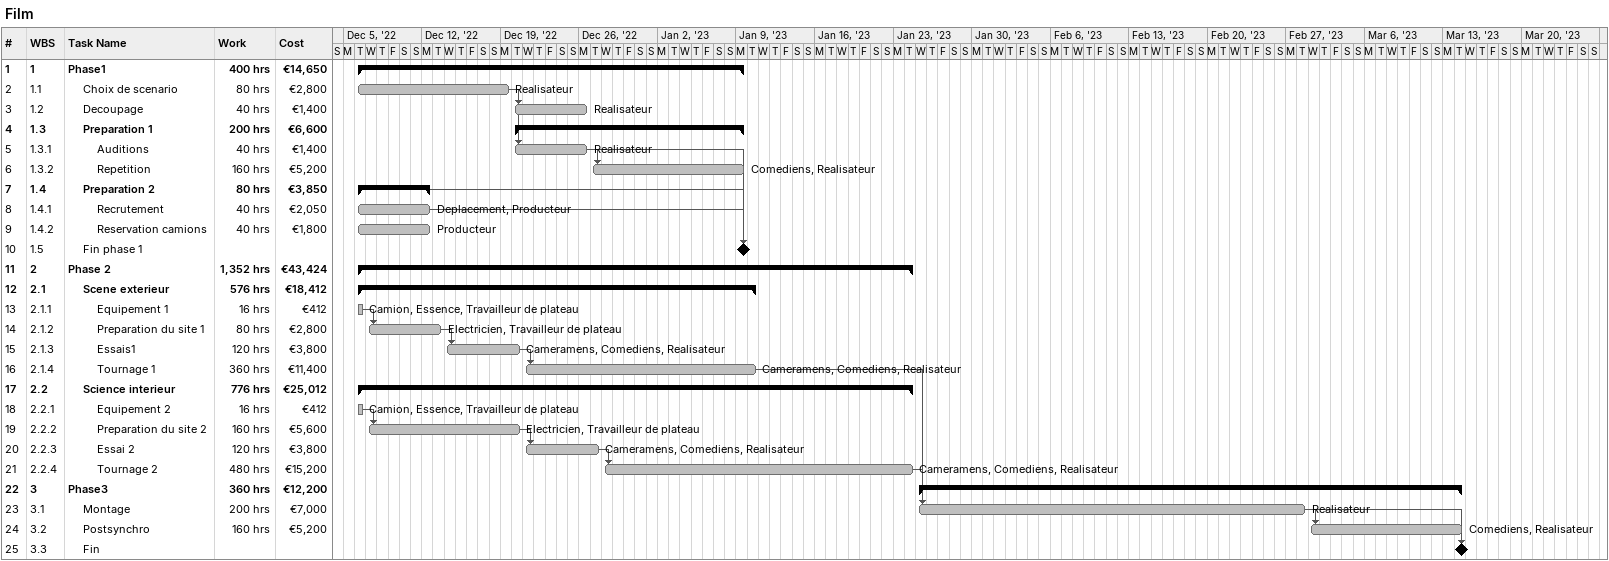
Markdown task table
Film

| ID | WBS | Task | Start | Finish | Predecessors | Resources | Work (h) | Cost (€) |
|---|---|---|---|---|---|---|---|---|
| 1 | 1 | **Phase1** | 2022-12-06 | 2023-01-09 |  |  | 400 | 14650 |
| 2 | 1.1 | Choix de scenario | 2022-12-06 | 2022-12-19 |  | Realisateur | 80 | 2800 |
| 3 | 1.2 | Decoupage | 2022-12-20 | 2022-12-26 | 2 | Realisateur | 40 | 1400 |
| 4 | 1.3 | **Preparation 1** | 2022-12-20 | 2023-01-09 |  |  | 200 | 6600 |
| 5 | 1.3.1 | Auditions | 2022-12-20 | 2022-12-26 | 2 | Realisateur | 40 | 1400 |
| 6 | 1.3.2 | Repetition | 2022-12-27 | 2023-01-09 | 5 | Comediens, Realisateur | 160 | 5200 |
| 7 | 1.4 | **Preparation 2** | 2022-12-06 | 2022-12-12 |  |  | 80 | 3850 |
| 8 | 1.4.1 | Recrutement | 2022-12-06 | 2022-12-12 |  | Deplacement, Producteur | 40 | 2050 |
| 9 | 1.4.2 | Reservation camions | 2022-12-06 | 2022-12-12 |  | Producteur | 40 | 1800 |
| 10 | 1.5 | Fin phase 1 (milestone) | 2023-01-09 | 2023-01-09 | 8, 7, 5 |  |  |  |
| 11 | 2 | **Phase 2** | 2022-12-06 | 2023-01-24 |  |  | 1352 | 43424 |
| 12 | 2.1 | **Scene exterieur** | 2022-12-06 | 2023-01-10 |  |  | 576 | 18412 |
| 13 | 2.1.1 | Equipement 1 | 2022-12-06 | 2022-12-06 |  | Camion, Essence, Travailleur de plateau | 16 | 412 |
| 14 | 2.1.2 | Preparation du site 1 | 2022-12-07 | 2022-12-13 | 13 | Electricien, Travailleur de plateau | 80 | 2800 |
| 15 | 2.1.3 | Essais1 | 2022-12-14 | 2022-12-20 | 14 | Cameramens, Comediens, Realisateur | 120 | 3800 |
| 16 | 2.1.4 | Tournage 1 | 2022-12-21 | 2023-01-10 | 15 | Cameramens, Comediens, Realisateur | 360 | 11400 |
| 17 | 2.2 | **Science interieur** | 2022-12-06 | 2023-01-24 |  |  | 776 | 25012 |
| 18 | 2.2.1 | Equipement 2 | 2022-12-06 | 2022-12-06 |  | Camion, Essence, Travailleur de plateau | 16 | 412 |
| 19 | 2.2.2 | Preparation du site 2 | 2022-12-07 | 2022-12-20 | 18 | Electricien, Travailleur de plateau | 160 | 5600 |
| 20 | 2.2.3 | Essai 2 | 2022-12-21 | 2022-12-27 | 19 | Cameramens, Comediens, Realisateur | 120 | 3800 |
| 21 | 2.2.4 | Tournage 2 | 2022-12-28 | 2023-01-24 | 20 | Cameramens, Comediens, Realisateur | 480 | 15200 |
| 22 | 3 | **Phase3** | 2023-01-25 | 2023-03-14 |  |  | 360 | 12200 |
| 23 | 3.1 | Montage | 2023-01-25 | 2023-02-28 | 21, 16 | Realisateur | 200 | 7000 |
| 24 | 3.2 | Postsynchro | 2023-03-01 | 2023-03-14 | 23 | Comediens, Realisateur | 160 | 5200 |
| 25 | 3.3 | Fin (milestone) | 2023-03-14 | 2023-03-14 | 23 |  |  |  |
